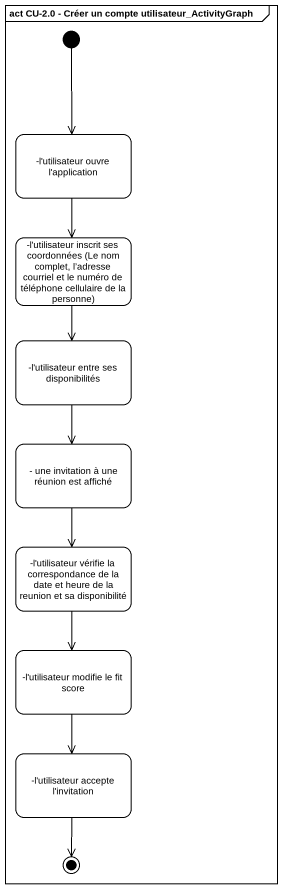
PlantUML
@startuml
mainframe act CU-2.0 - Créer un compte utilisateur_ActivityGraph
hide empty description
state "-l'utilisateur ouvre l'application" as l_utilisateur_ouvre_l
state "-l'utilisateur inscrit ses coordonnées (Le nom complet, l’adresse courriel et le numéro de téléphone cellulaire de la personne)" as l_utilisateur_inscrit_ses
state "-l'utilisateur entre ses disponibilités" as l_utilisateur_entre_ses
state "- une invitation à une réunion est affiché" as une_invitation_à_une
state "-l'utilisateur vérifie la correspondance de la date et heure de la reunion et sa disponibilité" as l_utilisateur_vérifie_la
state "-l'utilisateur modifie le fit score" as l_utilisateur_modifie_le
state "-l'utilisateur accepte l'invitation" as l_utilisateur_accepte_l
[*] --> l_utilisateur_ouvre_l
l_utilisateur_ouvre_l --> l_utilisateur_inscrit_ses
l_utilisateur_inscrit_ses --> l_utilisateur_entre_ses
l_utilisateur_entre_ses --> une_invitation_à_une
une_invitation_à_une --> l_utilisateur_vérifie_la
l_utilisateur_vérifie_la --> l_utilisateur_modifie_le
l_utilisateur_modifie_le --> l_utilisateur_accepte_l
l_utilisateur_accepte_l --> [*]
@enduml
